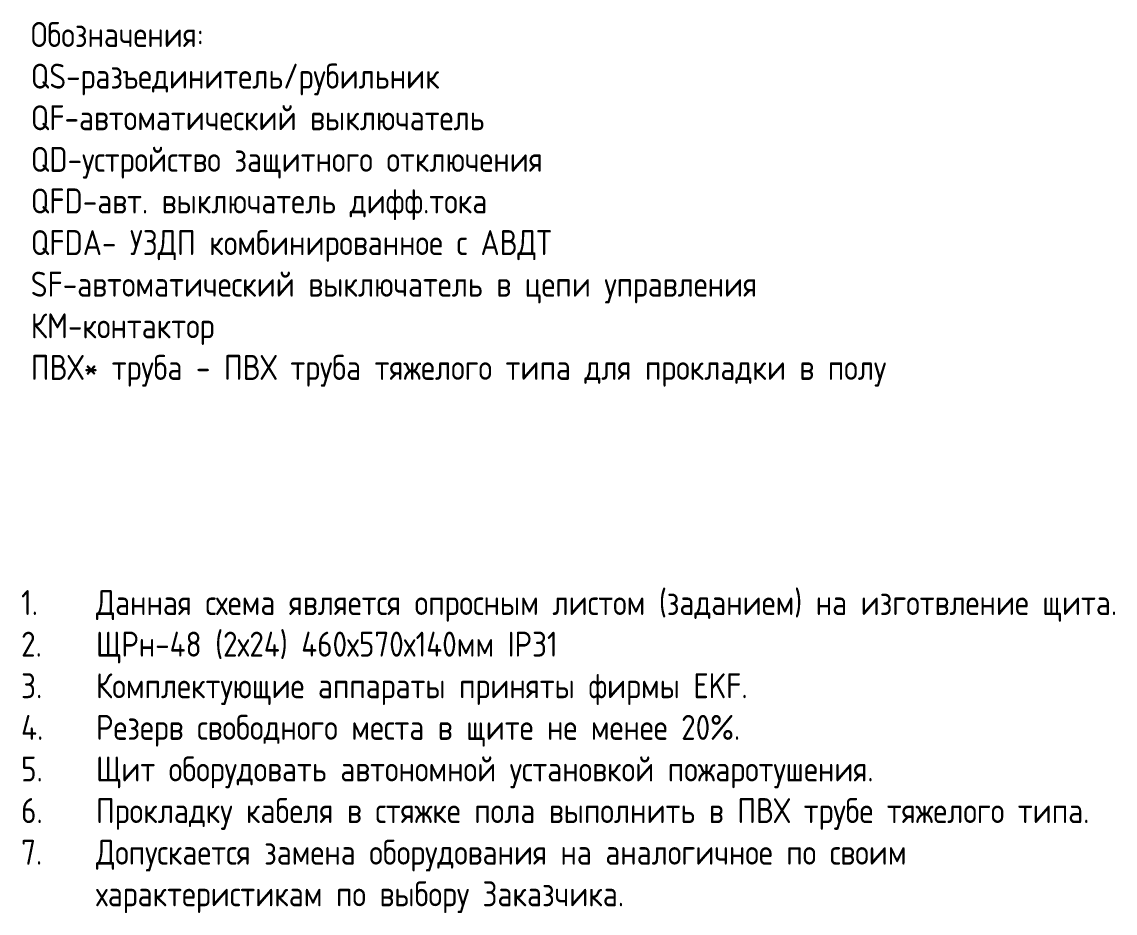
# Model space of a CAD drawing. Header units: millimetres. Extents: x -32 to 417638015, y -35 to 175284279.
# Drawn here: x 680633 to 691579, y 34881 to 43808 of the extents above; entities that cross this region are included whole.
import ezdxf

# ---------------------------------------------------------------- set-up
doc = ezdxf.new("R2010")
doc.units = ezdxf.units.MM
doc.styles.add('ISOCPEUR', font='isocpeur.ttf', dxfattribs={"width": 0.85, "height": 275})

msp = doc.modelspace()

# ---------------------------------------------------------------- texts
at = {"ltscale": 100, "char_height": 250, "attachment_point": 1, "style": 'ISOCPEUR'}
for s, width, gutter_width, heights, insert in [('Обозначения:\\PQS-разъединитель/рубильник\\PQF-автоматический выключатель\\PQD-устройство защитного отключения\\PQFD-авт. выключатель дифф.тока\\PQFDA- УЗДП комбинированное с АВДТ\\PSF-автоматический выключатель в цепи управления\\PКМ-контактор\\P{\\C0;ПВХ* труба - ПВХ труба тяжелого типа для прокладки в полу}', 9206.65, 1250, [0], (680722, 43806)), ('\\pxi-3,l3,t3;1.^IДанная схема является опросным листом (заданием) на изготвление щита.\\P2.^IЩРн-48 (2х24) 460х570х140мм IP31 \\P3.^IКомплектующие аппараты приняты фирмы EKF.\\P4.^IРезерв свободного места в щите не менее 20%.\\P{\\C0;5.^IЩит оборудовать автономной установкой пожаротушения.\\P6.^IПрокладку кабеля в стяжке пола выполнить в ПВХ трубе тяжелого типа.\\P\\A1;\\C256;7.^IДопускается замена оборудования на аналогичное по своим характеристикам по выбору Заказчика.}', 10643.22, 1, [6611], (680625, 38117))]:
    msp.add_mtext_dynamic_manual_height_columns(s, width=width, gutter_width=gutter_width, heights=heights, dxfattribs=dict(at, insert=insert))

doc.saveas('drawing.dxf')
